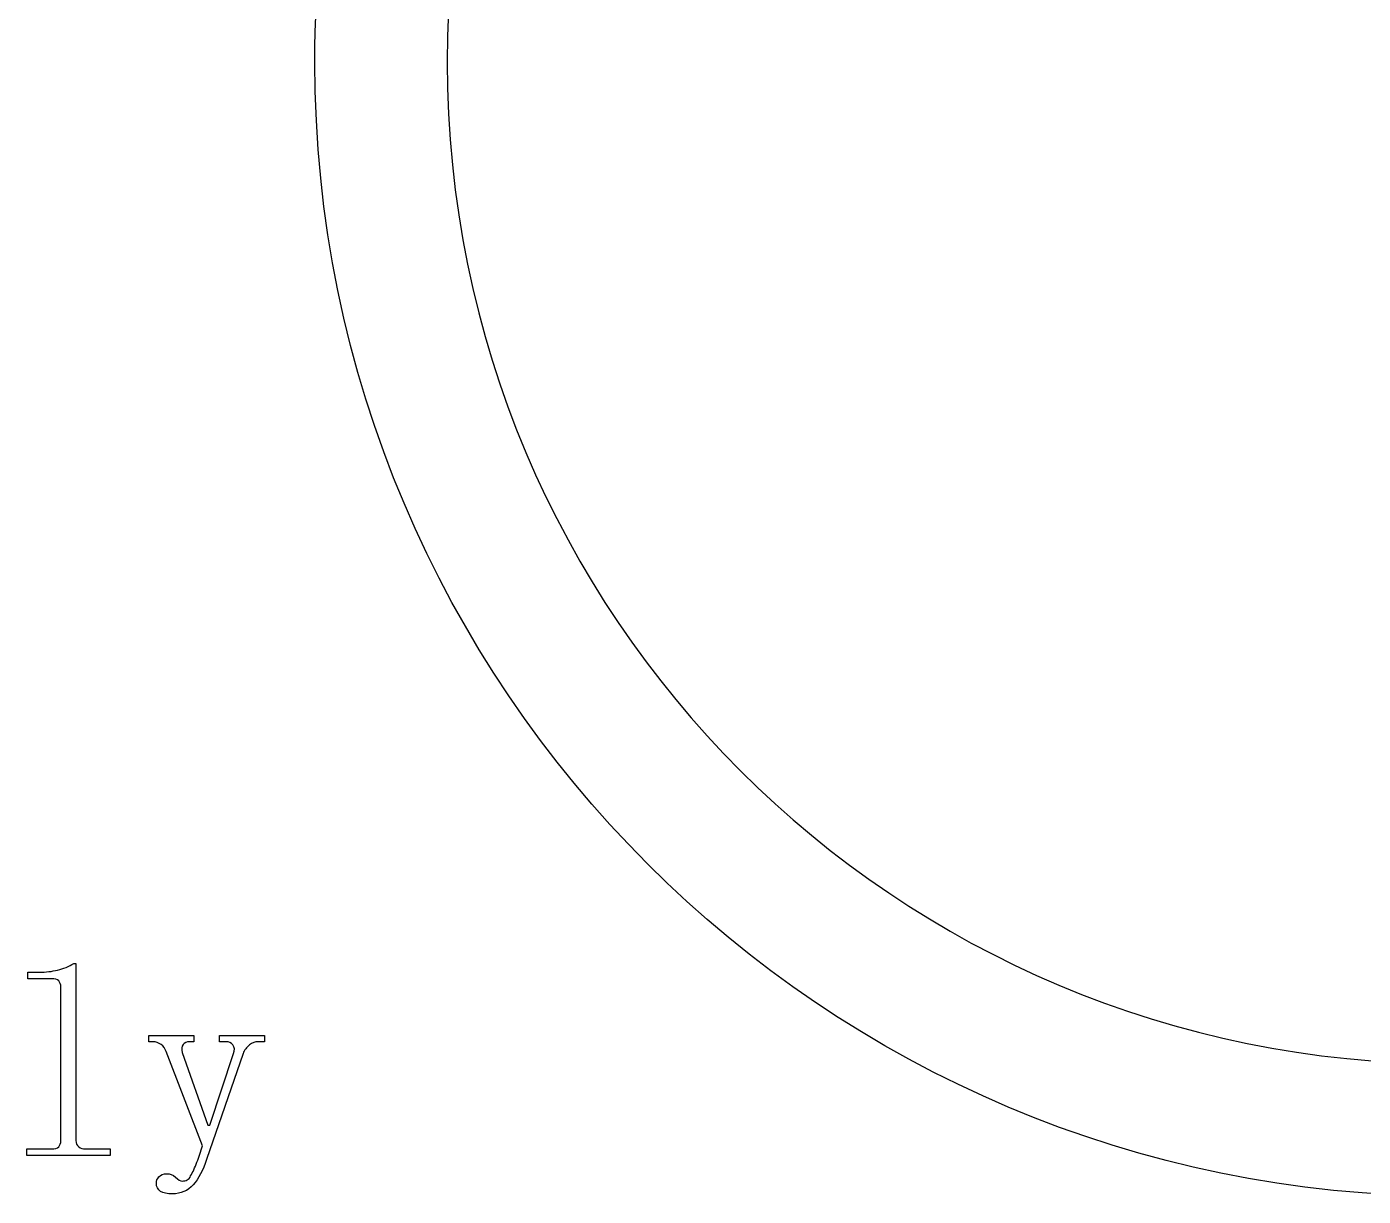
# Model space of a CAD drawing. Header units: centimetres. Extents: x -9 to 8.5, y -10.9 to 11.
# Drawn here: x -2.18 to 3.08, y -8.23 to -3.63 of the extents above; entities that cross this region are included whole.
import ezdxf

# ---------------------------------------------------------------- set-up
doc = ezdxf.new("R2010")
doc.units = ezdxf.units.CM
doc.header["$MEASUREMENT"] = 0
doc.layers.add('Layer 1', color=7, linetype='Continuous')

msp = doc.modelspace()

# ---------------------------------------------------------------- linework, layer by layer
at = {"layer": 'Layer 1', "lineweight": 30}
for points, knots in [([(3.43744, 1.76019), (2.46225, 1.7611), (1.43113, 1.62361), (0.34574, 1.28817), (0.34574, 1.28817), (0.34574, 1.28817), (0.36329, -0.52233), (0.36329, -0.52233), (0.36329, -0.52233), (-0.50279, -1.33591), (-1.04446, -2.49126), (-1.04446, -3.77107), (-1.04446, -3.77107), (-1.04446, -6.22982), (0.95468, -8.22896), (3.41342, -8.22896), (3.41342, -8.22896), (5.87217, -8.22896), (7.87039, -6.22982), (7.87039, -3.77107), (7.87039, -3.77107), (7.87039, -2.53842), (7.36863, -1.42135), (6.55778, -0.61378), (6.55778, -0.61378), (6.55778, -0.61378), (6.5393, 1.30941), (6.5393, 1.30941), (6.5393, 1.30941), (5.57642, 1.58043), (4.54266, 1.75916), (3.43744, 1.76019)], [0, 0, 0, 0, 0.1111111, 0.1111111, 0.1111111, 0.1111111, 0.2222222, 0.2222222, 0.2222222, 0.2222222, 0.3333333, 0.3333333, 0.3333333, 0.3333333, 0.4444444, 0.4444444, 0.4444444, 0.4444444, 0.5555556, 0.5555556, 0.5555556, 0.5555556, 0.6666667, 0.6666667, 0.6666667, 0.6666667, 0.7777778, 0.7777778, 0.7777778, 0.7777778, 1, 1, 1, 1]), ([(3.41342, 0.16584), (5.59087, 0.16584), (7.35033, -1.59362), (7.35033, -3.77107), (7.35033, -3.77107), (7.35033, -5.94851), (5.59086, -7.70798), (3.41342, -7.70798), (3.41342, -7.70798), (1.23598, -7.70798), (-0.52441, -5.94852), (-0.52441, -3.77107), (-0.52441, -3.77107), (-0.52441, -1.59363), (1.23598, 0.16584), (3.41342, 0.16584)], [0, 0, 0, 0, 0.2, 0.2, 0.2, 0.2, 0.4, 0.4, 0.4, 0.4, 0.6, 0.6, 0.6, 0.6, 1, 1, 1, 1])]:
    msp.add_open_spline(points, degree=3, knots=knots, dxfattribs=at)
at = {"layer": 'Layer 1'}
for points, knots in [([(-1.99158, -7.31413), (-2.01123, -7.32536), (-2.03279, -7.33415), (-2.05525, -7.33976), (-2.05525, -7.33976), (-2.07771, -7.34537), (-2.10109, -7.34803), (-2.12636, -7.34803), (-2.12636, -7.34803), (-2.12636, -7.34803), (-2.17266, -7.34803), (-2.17266, -7.34803), (-2.17266, -7.34803), (-2.17266, -7.34803), (-2.17266, -7.37366), (-2.17266, -7.37366), (-2.17266, -7.37366), (-2.17266, -7.37366), (-2.08006, -7.37366), (-2.08006, -7.37366), (-2.08006, -7.37366), (-2.06603, -7.37366), (-2.05674, -7.37632), (-2.05112, -7.38193), (-2.05112, -7.38193), (-2.04551, -7.38754), (-2.04285, -7.39633), (-2.04285, -7.40756), (-2.04285, -7.40756), (-2.04285, -7.40756), (-2.04285, -8.00949), (-2.04285, -8.00949), (-2.04285, -8.00949), (-2.04285, -8.02072), (-2.0455, -8.02868), (-2.05112, -8.03429), (-2.05112, -8.03429), (-2.05673, -8.0399), (-2.06602, -8.04256), (-2.08006, -8.04256), (-2.08006, -8.04256), (-2.08006, -8.04256), (-2.1768, -8.04256), (-2.1768, -8.04256), (-2.1768, -8.04256), (-2.1768, -8.04256), (-2.1768, -8.06819), (-2.1768, -8.06819), (-2.1768, -8.06819), (-2.1768, -8.06819), (-1.84855, -8.06819), (-1.84855, -8.06819), (-1.84855, -8.06819), (-1.84855, -8.06819), (-1.84855, -8.04256), (-1.84855, -8.04256), (-1.84855, -8.04256), (-1.84855, -8.04256), (-1.94529, -8.04256), (-1.94529, -8.04256), (-1.94529, -8.04256), (-1.95652, -8.04256), (-1.96556, -8.03991), (-1.97258, -8.03429), (-1.97258, -8.03429), (-1.9796, -8.02868), (-1.98333, -8.02071), (-1.98333, -8.00949), (-1.98333, -8.00949), (-1.98333, -8.00949), (-1.98333, -7.31413), (-1.98333, -7.31413), (-1.98333, -7.31413), (-1.98333, -7.31413), (-1.9916, -7.31413), (-1.9916, -7.31413), (-1.9916, -7.31413), (-1.9916, -7.31413), (-1.99158, -7.31413), (-1.99158, -7.31413)], [0, 0, 0, 0, 0.047619, 0.047619, 0.047619, 0.047619, 0.0952381, 0.0952381, 0.0952381, 0.0952381, 0.1428571, 0.1428571, 0.1428571, 0.1428571, 0.1904762, 0.1904762, 0.1904762, 0.1904762, 0.2380952, 0.2380952, 0.2380952, 0.2380952, 0.2857143, 0.2857143, 0.2857143, 0.2857143, 0.3333333, 0.3333333, 0.3333333, 0.3333333, 0.3809524, 0.3809524, 0.3809524, 0.3809524, 0.4285714, 0.4285714, 0.4285714, 0.4285714, 0.4761905, 0.4761905, 0.4761905, 0.4761905, 0.5238095, 0.5238095, 0.5238095, 0.5238095, 0.5714286, 0.5714286, 0.5714286, 0.5714286, 0.6190476, 0.6190476, 0.6190476, 0.6190476, 0.6666667, 0.6666667, 0.6666667, 0.6666667, 0.7142857, 0.7142857, 0.7142857, 0.7142857, 0.7619048, 0.7619048, 0.7619048, 0.7619048, 0.8095238, 0.8095238, 0.8095238, 0.8095238, 0.8571429, 0.8571429, 0.8571429, 0.8571429, 0.9047619, 0.9047619, 0.9047619, 0.9047619, 1, 1, 1, 1]), ([(-1.69723, -7.5969), (-1.69723, -7.5969), (-1.69723, -7.6217), (-1.69723, -7.6217), (-1.69723, -7.6217), (-1.69723, -7.6217), (-1.68069, -7.6217), (-1.68069, -7.6217), (-1.68069, -7.6217), (-1.66946, -7.6217), (-1.65827, -7.62543), (-1.64844, -7.63245), (-1.64844, -7.63245), (-1.63862, -7.63947), (-1.63223, -7.64851), (-1.62942, -7.65974), (-1.62942, -7.65974), (-1.62942, -7.65974), (-1.48638, -8.03016), (-1.48638, -8.03016), (-1.48638, -8.03016), (-1.49199, -8.05262), (-1.49946, -8.07443), (-1.50788, -8.09548), (-1.50788, -8.09548), (-1.5163, -8.11653), (-1.52426, -8.13436), (-1.53268, -8.1484), (-1.53268, -8.1484), (-1.53549, -8.15682), (-1.5403, -8.16213), (-1.54591, -8.16494), (-1.54591, -8.16494), (-1.55152, -8.16775), (-1.55816, -8.16907), (-1.56658, -8.16907), (-1.56658, -8.16907), (-1.57219, -8.16907), (-1.58098, -8.16401), (-1.59221, -8.15419), (-1.59221, -8.15419), (-1.60344, -8.14437), (-1.61406, -8.14013), (-1.62528, -8.14013), (-1.62528, -8.14013), (-1.63931, -8.14013), (-1.65051, -8.14411), (-1.65753, -8.15253), (-1.65753, -8.15253), (-1.66455, -8.16095), (-1.66745, -8.16891), (-1.66745, -8.17733), (-1.66745, -8.17733), (-1.66745, -8.19136), (-1.66214, -8.20256), (-1.65091, -8.20958), (-1.65091, -8.20958), (-1.63968, -8.2166), (-1.62426, -8.2195), (-1.60461, -8.2195), (-1.60461, -8.2195), (-1.57093, -8.2195), (-1.54381, -8.20781), (-1.52275, -8.18395), (-1.52275, -8.18395), (-1.5017, -8.16009), (-1.48387, -8.12683), (-1.46983, -8.08473), (-1.46983, -8.08473), (-1.46983, -8.08473), (-1.32679, -7.66801), (-1.32679, -7.66801), (-1.32679, -7.66801), (-1.32118, -7.65398), (-1.31239, -7.64253), (-1.30116, -7.63411), (-1.30116, -7.63411), (-1.28993, -7.62569), (-1.27932, -7.62171), (-1.26809, -7.62171), (-1.26809, -7.62171), (-1.26809, -7.62171), (-1.24246, -7.62171), (-1.24246, -7.62171), (-1.24246, -7.62171), (-1.24246, -7.62171), (-1.24246, -7.59691), (-1.24246, -7.59691), (-1.24246, -7.59691), (-1.24246, -7.59691), (-1.4194, -7.59691), (-1.4194, -7.59691), (-1.4194, -7.59691), (-1.4194, -7.59691), (-1.4194, -7.62171), (-1.4194, -7.62171), (-1.4194, -7.62171), (-1.4194, -7.62171), (-1.39377, -7.62171), (-1.39377, -7.62171), (-1.39377, -7.62171), (-1.38254, -7.62171), (-1.3735, -7.62569), (-1.36648, -7.63411), (-1.36648, -7.63411), (-1.35946, -7.64253), (-1.35921, -7.65398), (-1.36483, -7.66801), (-1.36483, -7.66801), (-1.36483, -7.66801), (-1.45743, -7.94996), (-1.45743, -7.94996), (-1.45743, -7.94996), (-1.45743, -7.94996), (-1.4657, -7.94996), (-1.4657, -7.94996), (-1.4657, -7.94996), (-1.4657, -7.94996), (-1.56657, -7.66388), (-1.56657, -7.66388), (-1.56657, -7.66388), (-1.56938, -7.64985), (-1.56805, -7.63948), (-1.56244, -7.63246), (-1.56244, -7.63246), (-1.55683, -7.62544), (-1.54804, -7.62171), (-1.53681, -7.62171), (-1.53681, -7.62171), (-1.53681, -7.62171), (-1.52027, -7.62171), (-1.52027, -7.62171), (-1.52027, -7.62171), (-1.52027, -7.62171), (-1.52027, -7.59691), (-1.52027, -7.59691), (-1.52027, -7.59691), (-1.52027, -7.59691), (-1.69721, -7.59691), (-1.69721, -7.59691), (-1.69721, -7.59691), (-1.69721, -7.59691), (-1.69723, -7.5969), (-1.69723, -7.5969)], [0, 0, 0, 0, 0.027027, 0.027027, 0.027027, 0.027027, 0.0540541, 0.0540541, 0.0540541, 0.0540541, 0.0810811, 0.0810811, 0.0810811, 0.0810811, 0.1081081, 0.1081081, 0.1081081, 0.1081081, 0.1351351, 0.1351351, 0.1351351, 0.1351351, 0.1621622, 0.1621622, 0.1621622, 0.1621622, 0.1891892, 0.1891892, 0.1891892, 0.1891892, 0.2162162, 0.2162162, 0.2162162, 0.2162162, 0.2432432, 0.2432432, 0.2432432, 0.2432432, 0.2702703, 0.2702703, 0.2702703, 0.2702703, 0.2972973, 0.2972973, 0.2972973, 0.2972973, 0.3243243, 0.3243243, 0.3243243, 0.3243243, 0.3513514, 0.3513514, 0.3513514, 0.3513514, 0.3783784, 0.3783784, 0.3783784, 0.3783784, 0.4054054, 0.4054054, 0.4054054, 0.4054054, 0.4324324, 0.4324324, 0.4324324, 0.4324324, 0.4594595, 0.4594595, 0.4594595, 0.4594595, 0.4864865, 0.4864865, 0.4864865, 0.4864865, 0.5135135, 0.5135135, 0.5135135, 0.5135135, 0.5405405, 0.5405405, 0.5405405, 0.5405405, 0.5675676, 0.5675676, 0.5675676, 0.5675676, 0.5945946, 0.5945946, 0.5945946, 0.5945946, 0.6216216, 0.6216216, 0.6216216, 0.6216216, 0.6486486, 0.6486486, 0.6486486, 0.6486486, 0.6756757, 0.6756757, 0.6756757, 0.6756757, 0.7027027, 0.7027027, 0.7027027, 0.7027027, 0.7297297, 0.7297297, 0.7297297, 0.7297297, 0.7567568, 0.7567568, 0.7567568, 0.7567568, 0.7837838, 0.7837838, 0.7837838, 0.7837838, 0.8108108, 0.8108108, 0.8108108, 0.8108108, 0.8378378, 0.8378378, 0.8378378, 0.8378378, 0.8648649, 0.8648649, 0.8648649, 0.8648649, 0.8918919, 0.8918919, 0.8918919, 0.8918919, 0.9189189, 0.9189189, 0.9189189, 0.9189189, 0.9459459, 0.9459459, 0.9459459, 0.9459459, 1, 1, 1, 1])]:
    msp.add_open_spline(points, degree=3, knots=knots, dxfattribs=at)

doc.saveas('drawing.dxf')
